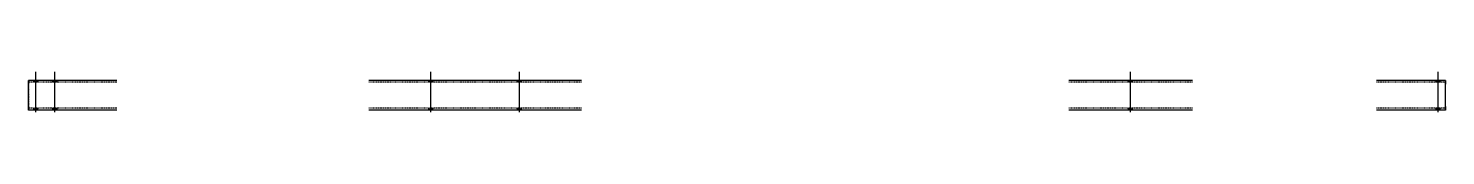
# Model space of a CAD drawing. Header units: millimetres. Extents: x 13 to 16701, y 13 to 351.
# Drawn here: x 11911 to 16701, y 18 to 156 of the extents above; entities that cross this region are included whole.
import ezdxf

# ---------------------------------------------------------------- set-up
doc = ezdxf.new("R2010")
doc.units = ezdxf.units.MM
doc.linetypes.add('DXK_LINE_DOT2', pattern=[3.9198, 1.9599, -1.9599])
doc.layers.add('STÅL', color=7, linetype='Continuous')

msp = doc.modelspace()

# ---------------------------------------------------------------- hatches: boundary and pattern name
at = {"layer": 'STÅL', "linetype": 'Continuous'}
for points in [[(11929, 119.5), (11943, 119.5), (11943, 125.5), (11929, 125.5)], [(11929, 119.5), (11943, 119.5), (11943, 125.5), (11929, 125.5)], [(11994, 119.5), (12008, 119.5), (12008, 125.5), (11994, 125.5)], [(11994, 119.5), (12008, 119.5), (12008, 125.5), (11994, 125.5)], [(13278, 125.5), (13264, 125.5), (13264, 119.5), (13278, 119.5)], [(13278, 125.5), (13264, 125.5), (13264, 119.5), (13278, 119.5)], [(13564, 119.5), (13578, 119.5), (13578, 125.5), (13564, 125.5)], [(13564, 119.5), (13578, 119.5), (13578, 125.5), (13564, 125.5)], [(15643, 125.5), (15629, 125.5), (15629, 119.5), (15643, 119.5)], [(15643, 125.5), (15629, 125.5), (15629, 119.5), (15643, 119.5)], [(16683, 125.5), (16669, 125.5), (16669, 119.5), (16683, 119.5)], [(16683, 125.5), (16669, 125.5), (16669, 119.5), (16683, 119.5)], [(11929, 25.5), (11943, 25.5), (11943, 31.5), (11929, 31.5)], [(11929, 25.5), (11943, 25.5), (11943, 31.5), (11929, 31.5)], [(11994, 25.5), (12008, 25.5), (12008, 31.5), (11994, 31.5)], [(11994, 25.5), (12008, 25.5), (12008, 31.5), (11994, 31.5)], [(13278, 31.5), (13264, 31.5), (13264, 25.5), (13278, 25.5)], [(13278, 31.5), (13264, 31.5), (13264, 25.5), (13278, 25.5)], [(13564, 25.5), (13578, 25.5), (13578, 31.5), (13564, 31.5)], [(13564, 25.5), (13578, 25.5), (13578, 31.5), (13564, 31.5)], [(15643, 31.5), (15629, 31.5), (15629, 25.5), (15643, 25.5)], [(15643, 31.5), (15629, 31.5), (15629, 25.5), (15643, 25.5)], [(16683, 31.5), (16669, 31.5), (16669, 25.5), (16683, 25.5)], [(16683, 31.5), (16669, 31.5), (16669, 25.5), (16683, 25.5)]]:
    msp.add_hatch(color=3, dxfattribs=at).paths.add_polyline_path(points)

# ---------------------------------------------------------------- linework, layer by layer
at = {"layer": 'STÅL', "color": 3, "linetype": 'Continuous'}
for p, q in [((11936, 18), (11936, 155.5)), ((11936, 18), (11936, 155.5)), ((12001, 18), (12001, 155.5)), ((12001, 18), (12001, 155.5)), ((13271, 18), (13271, 155.5)), ((13271, 18), (13271, 155.5)), ((13571, 18), (13571, 155.5)), ((13571, 18), (13571, 155.5)), ((15636, 18), (15636, 155.5)), ((15636, 18), (15636, 155.5)), ((16676, 18), (16676, 155.5)), ((16676, 18), (16676, 155.5)), ((11929, 119.5), (11929, 125.5)), ((11929, 119.5), (11929, 125.5)), ((11943, 119.5), (11943, 125.5)), ((11943, 119.5), (11943, 125.5)), ((11994, 119.5), (11994, 125.5)), ((11994, 119.5), (11994, 125.5)), ((12008, 119.5), (12008, 125.5)), ((12008, 119.5), (12008, 125.5)), ((13264, 119.5), (13264, 125.5)), ((13264, 119.5), (13264, 125.5)), ((13278, 119.5), (13278, 125.5)), ((13278, 119.5), (13278, 125.5)), ((13564, 119.5), (13564, 125.5)), ((13564, 119.5), (13564, 125.5)), ((13578, 119.5), (13578, 125.5)), ((13578, 119.5), (13578, 125.5)), ((15629, 119.5), (15629, 125.5)), ((15629, 119.5), (15629, 125.5)), ((15643, 119.5), (15643, 125.5)), ((15643, 119.5), (15643, 125.5)), ((16669, 119.5), (16669, 125.5)), ((16669, 119.5), (16669, 125.5)), ((16683, 119.5), (16683, 125.5)), ((16683, 119.5), (16683, 125.5)), ((11929, 25.5), (11929, 31.5)), ((11929, 25.5), (11929, 31.5)), ((11943, 25.5), (11943, 31.5)), ((11943, 25.5), (11943, 31.5)), ((11994, 25.5), (11994, 31.5)), ((11994, 25.5), (11994, 31.5)), ((12008, 25.5), (12008, 31.5)), ((12008, 25.5), (12008, 31.5)), ((13264, 25.5), (13264, 31.5)), ((13264, 25.5), (13264, 31.5)), ((13278, 25.5), (13278, 31.5)), ((13278, 25.5), (13278, 31.5)), ((13564, 25.5), (13564, 31.5)), ((13564, 25.5), (13564, 31.5)), ((13578, 25.5), (13578, 31.5)), ((13578, 25.5), (13578, 31.5)), ((15629, 25.5), (15629, 31.5)), ((15629, 25.5), (15629, 31.5)), ((15643, 25.5), (15643, 31.5)), ((15643, 25.5), (15643, 31.5)), ((16669, 25.5), (16669, 31.5)), ((16669, 25.5), (16669, 31.5)), ((16683, 25.5), (16683, 31.5)), ((16683, 25.5), (16683, 31.5))]:
    msp.add_line(p, q, dxfattribs=at)
at = {"layer": 'STÅL', "color": 2, "linetype": 'Continuous'}
for p, q in [((12210, 125.5), (11911, 125.5)), ((11911, 124.6), (11911, 125.5)), ((11911, 122), (11911, 124.6)), ((11911, 118.1), (11911, 122)), ((11911, 113.5), (11911, 118.1)), ((11911, 37.5), (11911, 113.5)), ((13780, 125.5), (13062, 125.5)), ((15845, 125.5), (15427, 125.5)), ((16701, 125.5), (16467, 125.5)), ((16701, 125.5), (16701, 124.6)), ((16701, 124.6), (16701, 122)), ((16701, 122), (16701, 118.1)), ((16701, 118.1), (16701, 113.5)), ((16701, 37.5), (16701, 113.5)), ((11911, 32.9), (11911, 37.5)), ((11911, 29), (11911, 32.9)), ((11911, 26.4), (11911, 29)), ((11911, 25.5), (11911, 26.4)), ((12210, 25.5), (11911, 25.5)), ((13780, 25.5), (13062, 25.5)), ((15845, 25.5), (15427, 25.5)), ((16701, 25.5), (16467, 25.5)), ((16701, 37.5), (16701, 32.9)), ((16701, 32.9), (16701, 29)), ((16701, 29), (16701, 26.4)), ((16701, 26.4), (16701, 25.5))]:
    msp.add_line(p, q, dxfattribs=at)
at = {"layer": 'STÅL', "color": 7, "linetype": 'DXK_LINE_DOT2'}
for p, q in [((11911, 125.5), (11911, 125.5)), ((11911, 125.5), (11911, 124.6)), ((11911, 124.6), (11911, 122)), ((11911, 122), (11911, 117.7)), ((11911, 119.5), (11911, 119.5)), ((12210, 119.5), (11911, 119.5)), ((11911, 119), (11911, 119.5)), ((11911, 119), (11911, 119.5)), ((11911, 118.1), (11911, 119)), ((11911, 118.1), (11911, 119)), ((11911, 115.8), (11911, 118.1)), ((11911, 117.7), (11911, 118.1)), ((11911, 115.8), (11911, 117.7)), ((11911, 117.7), (11911, 113.5)), ((11911, 115.8), (11911, 37.5)), ((11911, 115.8), (11911, 37.5)), ((11911, 35.2), (11911, 113.5)), ((13780, 119.5), (13062, 119.5)), ((15845, 119.5), (15427, 119.5)), ((16701, 119.5), (16467, 119.5)), ((16701, 124.6), (16701, 125.5)), ((16701, 122), (16701, 124.6)), ((16701, 118.1), (16701, 122)), ((16701, 119), (16701, 119.5)), ((16701, 119), (16701, 119.5)), ((16701, 118.1), (16701, 119)), ((16701, 118.1), (16701, 119)), ((16701, 115.8), (16701, 118.1)), ((16701, 117.7), (16701, 118.1)), ((16701, 113.5), (16701, 118.1)), ((16701, 115.8), (16701, 117.7)), ((16701, 35.2), (16701, 115.8)), ((16701, 35.2), (16701, 115.8)), ((16701, 35.2), (16701, 113.5)), ((11911, 37.5), (11911, 35.2)), ((11911, 35.2), (11911, 37.5)), ((11911, 35.2), (11911, 33.3)), ((11911, 33.3), (11911, 35.2)), ((11911, 35.2), (11911, 32)), ((11911, 33.3), (11911, 32)), ((11911, 32), (11911, 33.3)), ((11911, 32), (11911, 31.5)), ((11911, 31.5), (11911, 32)), ((11911, 32), (11911, 29)), ((11911, 31.5), (11911, 31.5)), ((12210, 31.5), (11911, 31.5)), ((11911, 29), (11911, 26.4)), ((11911, 26.4), (11911, 25.5)), ((11911, 25.5), (11911, 25.5)), ((13780, 31.5), (13062, 31.5)), ((15845, 31.5), (15427, 31.5)), ((16701, 31.5), (16467, 31.5)), ((16701, 35.2), (16701, 33.3)), ((16701, 33.3), (16701, 35.2)), ((16701, 32.9), (16701, 35.2)), ((16701, 33.3), (16701, 32)), ((16701, 32), (16701, 33.3)), ((16701, 29), (16701, 32.9)), ((16701, 32), (16701, 31.5)), ((16701, 31.5), (16701, 32)), ((16701, 26.4), (16701, 29)), ((16701, 25.5), (16701, 26.4))]:
    msp.add_line(p, q, dxfattribs=at)

doc.saveas('drawing.dxf')
